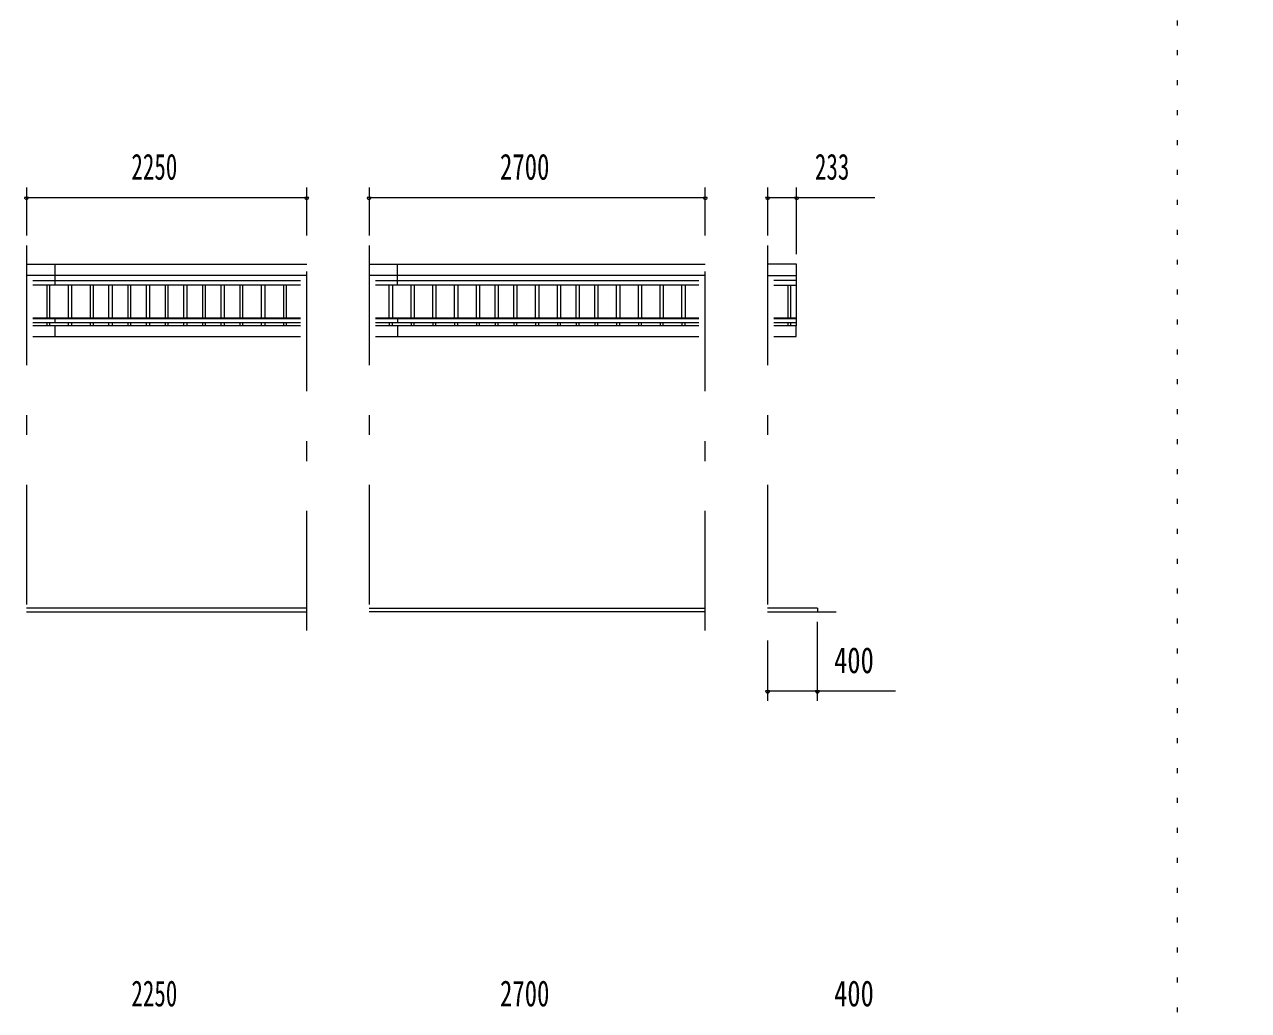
# Model space of a CAD drawing. Units: millimetres, scale not verified. Extents: x -35377 to 35394, y -16800 to 16800.
# Drawn here: x -21383 to -11556, y 975 to 8887 of the extents above; entities that cross this region are included whole.
import ezdxf
from ezdxf.enums import TextEntityAlignment as Align

# ---------------------------------------------------------------- set-up
doc = ezdxf.new("R2010")
doc.units = ezdxf.units.MM
doc.header["$LTSCALE"] = 80
doc.linetypes.add('USER3', pattern=[24, 12, -5, 2, -5])
doc.linetypes.add('USER4', pattern=[3, 0.5, -2.5])
for name, color, linetype, lineweight in [('0-2_1-08BOLD', 7, 'Continuous', 18), ('0-3_1-28CENTER', 3, 'USER3', 18), ('0-4_1-48THIN', 4, 'Continuous', 18), ('0-5_1-58DIM', 3, 'Continuous', 18), ('0-D_F-E_J_ADD', 5, 'USER4', 18)]:
    doc.layers.add(name, color=color, linetype=linetype, lineweight=lineweight)
doc.styles.add('ＭＳ ゴシック', font='')
doc.styles.get('ＭＳ ゴシック').set_extended_font_data('MS Gothic')

msp = doc.modelspace()

# ---------------------------------------------------------------- linework, layer by layer
at = {"layer": '0-2_1-08BOLD'}
for p, q in [((-21367.12, 6963.33), (-19117.12, 6963.33)), ((-21137.12, 6794.38), (-21137.12, 6963.33)), ((-18617.13, 6963.33), (-15917.13, 6963.33)), ((-18387.13, 6794.38), (-18387.13, 6963.33)), ((-19117.12, 6872.55), (-21367.12, 6872.55)), ((-21316.32, 6833.46), (-19167.92, 6833.46)), ((-19167.92, 6794.38), (-21316.32, 6794.38)), ((-15917.13, 6872.55), (-18617.13, 6872.55)), ((-18566.33, 6833.46), (-15967.93, 6833.46)), ((-15967.93, 6794.38), (-18566.33, 6794.38)), ((-15417.13, 6872.55), (-15184.13, 6872.55)), ((-15184.13, 6833.46), (-15366.33, 6833.46)), ((-15366.33, 6794.38), (-15184.13, 6794.38)), ((-21316.32, 6534.23), (-19167.92, 6534.23)), ((-19167.92, 6524.84), (-21316.32, 6524.84)), ((-21316.32, 6495.21), (-19167.92, 6495.21)), ((-21137.12, 6495.21), (-21137.12, 6534.23)), ((-18566.33, 6534.23), (-15967.93, 6534.23)), ((-15967.93, 6524.84), (-18566.33, 6524.84)), ((-18566.33, 6495.21), (-15967.93, 6495.21)), ((-18387.13, 6534.23), (-18387.13, 6495.21)), ((-15366.33, 6495.21), (-15184.13, 6495.21)), ((-15366.32, 6534.23), (-15184.13, 6534.23)), ((-15184.13, 6524.84), (-15366.32, 6524.84)), ((-19167.92, 6468.03), (-21316.32, 6468.03)), ((-21137.12, 6382.18), (-21137.12, 6468.03)), ((-15967.93, 6468.03), (-18566.33, 6468.03)), ((-18387.13, 6468.03), (-18387.13, 6382.18)), ((-15184.13, 6468.03), (-15366.33, 6468.03)), ((-21316.32, 6382.18), (-19167.92, 6382.18)), ((-18566.33, 6382.18), (-15967.93, 6382.18)), ((-19117.12, 4204.33), (-21367.12, 4204.33)), ((-21367.12, 4174.33), (-19117.12, 4174.33)), ((-18617.13, 4204.33), (-15917.13, 4204.33)), ((-15917.13, 4174.33), (-18617.13, 4174.33)), ((-15017.12, 4204.33), (-15417.13, 4204.33)), ((-15417.13, 4174.33), (-14867.13, 4174.33)), ((-15017.12, 4204.33), (-15017.12, 4174.33))]:
    msp.add_line(p, q, dxfattribs=at)
for points in [[(-15184.13, 6468.03), (-15184.13, 6963.33), (-15417.13, 6963.33)], [(-15366.33, 6382.18), (-15189.13, 6382.18), (-15189.13, 6468.03)]]:
    msp.add_lwpolyline(points, dxfattribs=at)
at = {"layer": '0-3_1-28CENTER'}
for p, q in [((-21367.12, 7113.33), (-21367.12, 4024.33)), ((-19117.12, 4024.33), (-19117.12, 7113.33)), ((-18617.13, 7113.33), (-18617.13, 4024.33)), ((-15917.13, 4024.33), (-15917.13, 7113.33)), ((-15417.13, 7113.33), (-15417.13, 4024.33))]:
    msp.add_line(p, q, dxfattribs=at)
at = {"layer": '0-4_1-48THIN'}
for p, q in [((-21204.62, 6794.38), (-21204.62, 6534.23)), ((-21179.62, 6534.23), (-21179.62, 6794.38)), ((-21029.62, 6534.23), (-21029.62, 6794.38)), ((-21004.62, 6794.38), (-21004.62, 6534.23)), ((-20854.62, 6794.38), (-20854.62, 6534.23)), ((-20829.62, 6534.23), (-20829.62, 6794.38)), ((-20704.62, 6534.23), (-20704.62, 6794.38)), ((-20679.62, 6794.38), (-20679.62, 6534.23)), ((-20554.62, 6794.38), (-20554.62, 6534.23)), ((-20529.62, 6534.23), (-20529.62, 6794.38)), ((-20404.62, 6534.23), (-20404.62, 6794.38)), ((-20379.62, 6794.38), (-20379.62, 6534.23)), ((-20254.62, 6794.38), (-20254.62, 6534.23)), ((-20229.62, 6534.23), (-20229.62, 6794.38)), ((-20104.62, 6534.23), (-20104.62, 6794.38)), ((-20079.62, 6794.38), (-20079.62, 6534.23)), ((-19954.62, 6794.38), (-19954.62, 6534.23)), ((-19929.62, 6534.23), (-19929.62, 6794.38)), ((-19804.62, 6534.23), (-19804.62, 6794.38)), ((-19779.62, 6794.38), (-19779.62, 6534.23)), ((-19654.62, 6794.38), (-19654.62, 6534.23)), ((-19629.62, 6534.23), (-19629.62, 6794.38)), ((-19479.62, 6534.23), (-19479.62, 6794.38)), ((-19454.62, 6794.38), (-19454.62, 6534.23)), ((-19304.62, 6794.38), (-19304.62, 6534.23)), ((-19279.62, 6534.23), (-19279.62, 6794.38)), ((-18454.63, 6534.23), (-18454.63, 6794.38)), ((-18429.63, 6794.38), (-18429.63, 6534.23)), ((-18279.63, 6534.23), (-18279.63, 6794.38)), ((-18254.63, 6794.38), (-18254.63, 6534.23)), ((-18104.63, 6534.23), (-18104.63, 6794.38)), ((-18079.63, 6794.38), (-18079.63, 6534.23)), ((-17929.63, 6534.23), (-17929.63, 6794.38)), ((-17904.63, 6794.38), (-17904.63, 6534.23)), ((-17754.63, 6534.23), (-17754.63, 6794.38)), ((-17729.63, 6794.38), (-17729.63, 6534.23)), ((-17604.63, 6534.23), (-17604.63, 6794.38)), ((-17579.63, 6794.38), (-17579.63, 6534.23)), ((-17454.63, 6534.23), (-17454.63, 6794.38)), ((-17429.63, 6794.38), (-17429.63, 6534.23)), ((-17279.63, 6534.23), (-17279.63, 6794.38)), ((-17254.63, 6794.38), (-17254.63, 6534.23)), ((-17104.63, 6534.23), (-17104.63, 6794.38)), ((-17079.63, 6794.38), (-17079.63, 6534.23)), ((-16954.63, 6534.23), (-16954.63, 6794.38)), ((-16929.63, 6794.38), (-16929.63, 6534.23)), ((-16804.63, 6534.23), (-16804.63, 6794.38)), ((-16779.63, 6794.38), (-16779.63, 6534.23)), ((-16629.63, 6534.23), (-16629.63, 6794.38)), ((-16604.63, 6794.38), (-16604.63, 6534.23)), ((-16454.63, 6534.23), (-16454.63, 6794.38)), ((-16429.63, 6794.38), (-16429.63, 6534.23)), ((-16279.63, 6534.23), (-16279.63, 6794.38)), ((-16254.63, 6794.38), (-16254.63, 6534.23)), ((-16104.63, 6534.23), (-16104.63, 6794.38)), ((-16079.63, 6794.38), (-16079.63, 6534.23)), ((-15254.63, 6794.38), (-15254.63, 6534.23)), ((-15229.63, 6534.23), (-15229.63, 6794.38)), ((-21204.62, 6495.21), (-21204.62, 6468.03)), ((-21179.62, 6468.03), (-21179.62, 6495.21)), ((-21029.62, 6468.03), (-21029.62, 6495.21)), ((-21004.62, 6495.21), (-21004.62, 6468.03)), ((-20854.62, 6495.21), (-20854.62, 6468.03)), ((-20829.62, 6468.03), (-20829.62, 6495.21)), ((-20704.62, 6468.03), (-20704.62, 6495.21)), ((-20679.62, 6495.21), (-20679.62, 6468.03)), ((-20554.62, 6495.21), (-20554.62, 6468.03)), ((-20529.62, 6468.03), (-20529.62, 6495.21)), ((-20404.62, 6468.03), (-20404.62, 6495.21)), ((-20379.62, 6495.21), (-20379.62, 6468.03)), ((-20254.62, 6495.21), (-20254.62, 6468.03)), ((-20229.62, 6468.03), (-20229.62, 6495.21)), ((-20104.62, 6468.03), (-20104.62, 6495.21)), ((-20079.62, 6495.21), (-20079.62, 6468.03)), ((-19954.62, 6495.21), (-19954.62, 6468.03)), ((-19929.62, 6468.03), (-19929.62, 6495.21)), ((-19804.62, 6468.03), (-19804.62, 6495.21)), ((-19779.62, 6495.21), (-19779.62, 6468.03)), ((-19654.62, 6495.21), (-19654.62, 6468.03)), ((-19629.62, 6468.03), (-19629.62, 6495.21)), ((-19479.62, 6468.03), (-19479.62, 6495.21)), ((-19454.62, 6495.21), (-19454.62, 6468.03)), ((-19304.62, 6495.21), (-19304.62, 6468.03)), ((-19279.62, 6468.03), (-19279.62, 6495.21)), ((-18454.63, 6495.21), (-18454.63, 6468.03)), ((-18429.63, 6468.03), (-18429.63, 6495.21)), ((-18279.63, 6495.21), (-18279.63, 6468.03)), ((-18254.63, 6468.03), (-18254.63, 6495.21)), ((-18104.63, 6495.21), (-18104.63, 6468.03)), ((-18079.63, 6468.03), (-18079.63, 6495.21)), ((-17929.63, 6495.21), (-17929.63, 6468.03)), ((-17904.63, 6468.03), (-17904.63, 6495.21)), ((-17754.63, 6495.21), (-17754.63, 6468.03)), ((-17729.63, 6468.03), (-17729.63, 6495.21)), ((-17604.63, 6495.21), (-17604.63, 6468.03)), ((-17579.63, 6468.03), (-17579.63, 6495.21)), ((-17454.63, 6495.21), (-17454.63, 6468.03)), ((-17429.63, 6468.03), (-17429.63, 6495.21)), ((-17279.63, 6495.21), (-17279.63, 6468.03)), ((-17254.63, 6468.03), (-17254.63, 6495.21)), ((-17104.63, 6495.21), (-17104.63, 6468.03)), ((-17079.63, 6468.03), (-17079.63, 6495.21)), ((-16954.63, 6495.21), (-16954.63, 6468.03)), ((-16929.63, 6468.03), (-16929.63, 6495.21)), ((-16804.63, 6495.21), (-16804.63, 6468.03)), ((-16779.63, 6468.03), (-16779.63, 6495.21)), ((-16629.63, 6495.21), (-16629.63, 6468.03)), ((-16604.63, 6468.03), (-16604.63, 6495.21)), ((-16454.63, 6495.21), (-16454.63, 6468.03)), ((-16429.63, 6468.03), (-16429.63, 6495.21)), ((-16279.63, 6495.21), (-16279.63, 6468.03)), ((-16254.63, 6468.03), (-16254.63, 6495.21)), ((-16104.63, 6495.21), (-16104.63, 6468.03)), ((-16079.63, 6468.03), (-16079.63, 6495.21)), ((-15254.63, 6495.21), (-15254.63, 6468.03)), ((-15229.63, 6468.03), (-15229.63, 6495.21))]:
    msp.add_line(p, q, dxfattribs=at)
at = {"layer": '0-5_1-58DIM'}
for p, q in [((-21367.12, 7579.33), (-21367.12, 7193.33)), ((-19117.12, 7193.33), (-19117.12, 7579.33)), ((-18617.13, 7579.33), (-18617.13, 7193.33)), ((-15917.13, 7193.33), (-15917.13, 7579.33)), ((-15417.13, 7579.33), (-15417.13, 7193.33)), ((-15184.13, 7043.33), (-15184.13, 7579.33)), ((-21351.12, 7499.33), (-21383.12, 7499.33)), ((-21367.12, 7499.33), (-19117.12, 7499.33)), ((-19101.12, 7499.33), (-19133.12, 7499.33)), ((-18601.13, 7499.33), (-18633.13, 7499.33)), ((-18617.13, 7499.33), (-15917.13, 7499.33)), ((-15901.13, 7499.33), (-15933.13, 7499.33)), ((-15401.13, 7499.33), (-15433.13, 7499.33)), ((-15417.13, 7499.33), (-15184.13, 7499.33)), ((-15168.13, 7499.33), (-15200.13, 7499.33)), ((-15184.13, 7499.33), (-14556.13, 7499.33)), ((-15017.12, 3459.34), (-15017.12, 4094.33)), ((-15417.13, 3944.33), (-15417.13, 3459.34)), ((-15401.13, 3539.34), (-15433.13, 3539.34)), ((-15417.13, 3539.34), (-15017.12, 3539.34)), ((-15001.12, 3539.34), (-15033.12, 3539.34)), ((-15017.12, 3539.34), (-14389.12, 3539.34))]:
    msp.add_line(p, q, dxfattribs=at)
for centre in [(-21367.12, 7499.33), (-19117.12, 7499.33), (-18617.13, 7499.33), (-15917.13, 7499.33), (-15417.13, 7499.33), (-15184.13, 7499.33), (-15417.13, 3539.34), (-15017.12, 3539.34)]:
    msp.add_arc(centre, 16, 180, 0, dxfattribs=at)
at = {"layer": '0-D_F-E_J_ADD'}
msp.add_lwpolyline([(35393.96, -16800), (-12126.04, -16800), (-12126.04, 16800), (35393.96, 16800)], close=True, dxfattribs=at)

# ---------------------------------------------------------------- texts
at = {"layer": '0-5_1-58DIM', "color": 7, "style": 'ＭＳ ゴシック'}
for s, width, p in [('2250', 0.65, (-20524.81, 7579.33)), ('2700', 0.7, (-17565.69, 7579.33)), ('233', 0.65, (-15037.2, 7579.33)), ('400', 0.75, (-14883.32, 3619.34)), ('2250', 0.65, (-20524.82, 945.04)), ('2700', 0.7, (-17565.69, 945.04)), ('400', 0.75, (-14883.32, 945.04))]:
    msp.add_text(s, height=208.4, dxfattribs=dict(at, width=width)).set_placement(p, align=Align.BOTTOM_LEFT)

doc.saveas('drawing.dxf')
